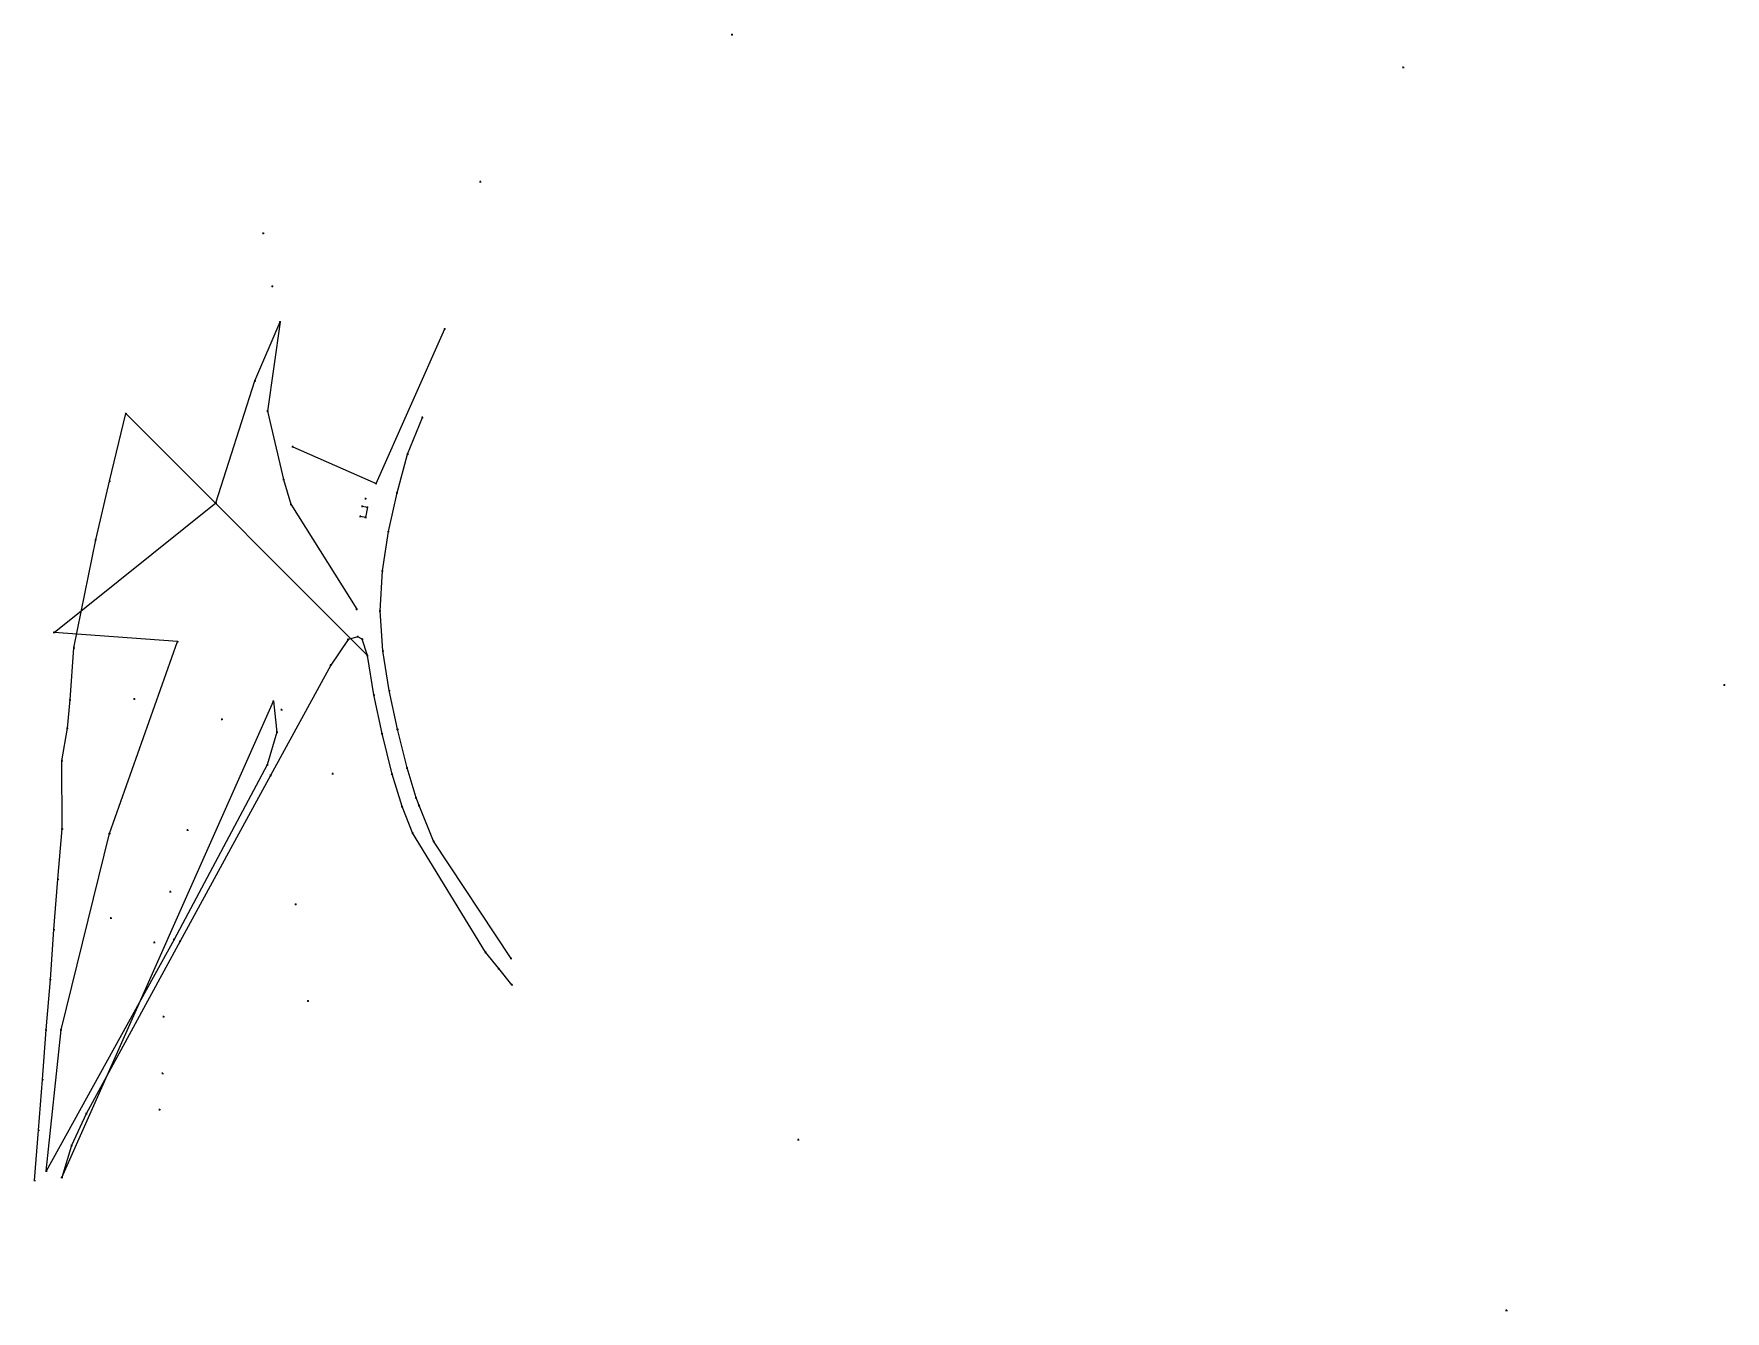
# Model space of a CAD drawing. Extents: x 320415 to 320616, y 5814955 to 5815108.
import ezdxf

# ---------------------------------------------------------------- set-up
doc = ezdxf.new("R2010")
doc.units = 0
doc.header["$LTSCALE"] = 0.1
doc.header["$PDMODE"] = 2
doc.header["$PDSIZE"] = 0.1
doc.linetypes.add('Solid_Line', pattern=[0])

msp = doc.modelspace()

# ---------------------------------------------------------------- linework, layer by layer
at = {"color": 0, "linetype": 'Solid_Line'}
msp.add_polyline3d([(320471.619, 5814994.1189, 44.5806), (320470.047, 5814996.0486, 44.5985), (320468.4872, 5814997.9879, 44.6243), (320459.7728, 5815012.2327, 44.7022), (320458.5246, 5815015.3757, 44.7195), (320457.3309, 5815019.2546, 44.7585), (320456.1262, 5815024.0782, 44.7501), (320455.1598, 5815028.7239, 44.7207), (320454.3787, 5815033.4037, 44.7468), (320453.7656, 5815035.3626, 44.7996), (320453.2574, 5815035.6302, 44.8704), (320452.0725, 5815035.3155, 45.0183), (320450.0073, 5815032.2511, 45.286), (320442.8239, 5815019.0815, 45.7926), (320432.0257, 5814999.3038, 45.5575), (320420.8386, 5814978.7374, 43.3986), (320419.0886, 5814974.935, 43.2014), (320417.9274, 5814971.1384, 43.1017), (320443.1624, 5815027.9458, 45.7794), (320443.5807, 5815024.2545, 45.79), (320442.4298, 5815020.3344, 45.7999), (320431.3242, 5814999.5315, 45.5416), (320416.076, 5814971.8961, 43.0726), (320417.8449, 5814988.7525, 43.354), (320423.6138, 5815012.1581, 43.6765), (320431.7345, 5815035.06, 43.9754), (320417.0028, 5815036.1463, 43.679), (320436.2985, 5815051.5988, 44.0794), (320440.9695, 5815066.1597, 44.2368), (320443.969, 5815073.1842, 44.3293), (320442.4794, 5815062.558, 44.4286), (320444.3773, 5815054.409, 45.642), (320445.2631, 5815051.4441, 45.8111), (320453.1153, 5815038.9077, 44.8161)], dxfattribs=at)
at = {"color": 20, "linetype": 'Solid_Line'}
msp.add_polyline3d([(320445.4808, 5815058.2913, 45.6471), (320455.4067, 5815053.9295, 44.6285), (320463.6033, 5815072.3614, 44.66)], dxfattribs=at)
at = {"color": 201, "linetype": 'Solid_Line'}
for points in [[(320414.6863, 5814970.7779, 43.0337), (320415.1592, 5814976.7876, 43.1176), (320415.6308, 5814982.8093, 43.1783), (320416.0539, 5814988.7392, 43.2931), (320416.5679, 5814994.7465, 43.2783), (320416.9908, 5815000.7301, 43.3326), (320417.4578, 5815006.7303, 43.3549), (320417.9671, 5815012.7364, 43.43), (320417.9301, 5815020.8392, 43.6518), (320418.5965, 5815024.727, 43.5517), (320418.9056, 5815028.1075, 43.5659), (320419.3768, 5815034.3158, 43.7015), (320421.9738, 5815047.2016, 43.8603), (320423.6293, 5815054.1813, 43.9495), (320425.5685, 5815062.2485, 44.049), (320454.3789, 5815033.4073, 44.7469)], [(320471.5246, 5814997.2527, 44.479), (320462.2838, 5815011.2589, 44.582), (320460.5396, 5815015.5031, 44.6016), (320460.1844, 5815016.4266, 44.595), (320459.1074, 5815019.9879, 44.6211), (320457.9711, 5815024.5951, 44.6033), (320456.9867, 5815029.238, 44.5981), (320456.2397, 5815033.9571, 44.5813), (320455.8868, 5815038.7117, 44.5647), (320456.1736, 5815043.485, 44.545), (320456.8868, 5815048.1751, 44.4972), (320457.9136, 5815052.816, 44.4656), (320459.1704, 5815057.3999, 44.4586), (320460.9425, 5815061.7937, 44.4286)], [(320453.7722, 5815051.1974, 44.6859), (320454.3841, 5815051.0866, 44.6787), (320454.1583, 5815049.8704, 44.7035), (320453.5429, 5815049.9975, 44.7031)]]:
    msp.add_polyline3d(points, dxfattribs=at)
at = {"color": 0, "linetype": 'Solid_Line'}
for p in [(320497.89, 5815107.456, 46.395), (320577.947, 5815103.545, 46.41), (320467.8526, 5815089.9143, 46.45), (320441.964, 5815083.7658, 44.76), (320443.054, 5815077.4524, 44.4104), (320443.969, 5815073.1842, 44.3293), (320463.6033, 5815072.3614, 44.66), (320440.9695, 5815066.1597, 44.2368), (320425.5685, 5815062.2485, 44.049), (320442.4794, 5815062.558, 44.4286), (320460.9425, 5815061.7937, 44.4286), (320445.4808, 5815058.2913, 45.6471), (320459.1704, 5815057.3999, 44.4586), (320423.6293, 5815054.1813, 43.9495), (320444.3773, 5815054.409, 45.642), (320455.4067, 5815053.9295, 44.6285), (320457.9136, 5815052.816, 44.4656), (320436.2985, 5815051.5988, 44.0794), (320445.2631, 5815051.4441, 45.8111), (320453.7722, 5815051.1974, 44.6859), (320454.1656, 5815052.1129, 44.7443), (320454.3841, 5815051.0866, 44.6787), (320453.5429, 5815049.9975, 44.7031), (320454.1583, 5815049.8704, 44.7035), (320421.9738, 5815047.2016, 43.8603), (320456.8868, 5815048.1751, 44.4972), (320456.1736, 5815043.485, 44.545), (320453.1153, 5815038.9077, 44.8161), (320455.8868, 5815038.7117, 44.5647), (320417.0028, 5815036.1463, 43.679), (320431.7345, 5815035.06, 43.9754), (320452.0725, 5815035.3155, 45.0183), (320453.2574, 5815035.6302, 44.8704), (320453.7656, 5815035.3626, 44.7996), (320419.3768, 5815034.3158, 43.7015), (320454.3787, 5815033.4037, 44.7468), (320454.3789, 5815033.4073, 44.7469), (320456.2397, 5815033.9571, 44.5813), (320450.0073, 5815032.2511, 45.286), (320455.1598, 5815028.7239, 44.7207), (320456.9867, 5815029.238, 44.5981), (320616.255, 5815029.88, 46.698), (320418.9056, 5815028.1075, 43.5659), (320426.578, 5815028.2252, 43.912), (320443.1624, 5815027.9458, 45.7794), (320444.135, 5815026.926, 46.278), (320418.5965, 5815024.727, 43.5517), (320437.0226, 5815025.7918, 46.221), (320457.9711, 5815024.5951, 44.6033), (320443.5807, 5815024.2545, 45.79), (320456.1262, 5815024.0782, 44.7501), (320417.9301, 5815020.8392, 43.6518), (320442.4298, 5815020.3344, 45.7999), (320442.8239, 5815019.0815, 45.7926), (320450.2504, 5815019.2885, 45.6083), (320457.3309, 5815019.2546, 44.7585), (320459.1074, 5815019.9879, 44.6211), (320460.1844, 5815016.4266, 44.595), (320458.5246, 5815015.3757, 44.7195), (320460.5396, 5815015.5031, 44.6016), (320417.9671, 5815012.7364, 43.43), (320432.9314, 5815012.5688, 45.5261), (320459.7728, 5815012.2327, 44.7022), (320423.6138, 5815012.1581, 43.6765), (320462.2838, 5815011.2589, 44.582), (320417.4578, 5815006.7303, 43.3549), (320430.879, 5815005.2154, 45.575), (320445.8398, 5815003.722, 46.179), (320416.9908, 5815000.7301, 43.3326), (320423.7912, 5815002.069, 43.7719), (320428.9808, 5814999.1679, 45.4224), (320431.3242, 5814999.5315, 45.5416), (320432.0257, 5814999.3038, 45.5575), (320468.4872, 5814997.9879, 44.6243), (320470.047, 5814996.0486, 44.5985), (320471.5246, 5814997.2527, 44.479), (320416.5679, 5814994.7465, 43.2783), (320471.619, 5814994.1189, 44.5806), (320447.2939, 5814992.1844, 45.626), (320430.0621, 5814990.3201, 45.0745), (320416.0539, 5814988.7392, 43.2931), (320417.8449, 5814988.7525, 43.354), (320415.6308, 5814982.8093, 43.1783), (320429.947, 5814983.5367, 45.0178), (320420.8386, 5814978.7374, 43.3986), (320429.5893, 5814979.2337, 44.9568), (320415.1592, 5814976.7876, 43.1176), (320419.0886, 5814974.935, 43.2014), (320505.804, 5814975.623, 45.081), (320416.076, 5814971.8961, 43.0726), (320414.6863, 5814970.7779, 43.0337), (320417.9274, 5814971.1384, 43.1017), (320590.269, 5814955.281, 45.83)]:
    msp.add_point(p, dxfattribs=at)

doc.saveas('drawing.dxf')
